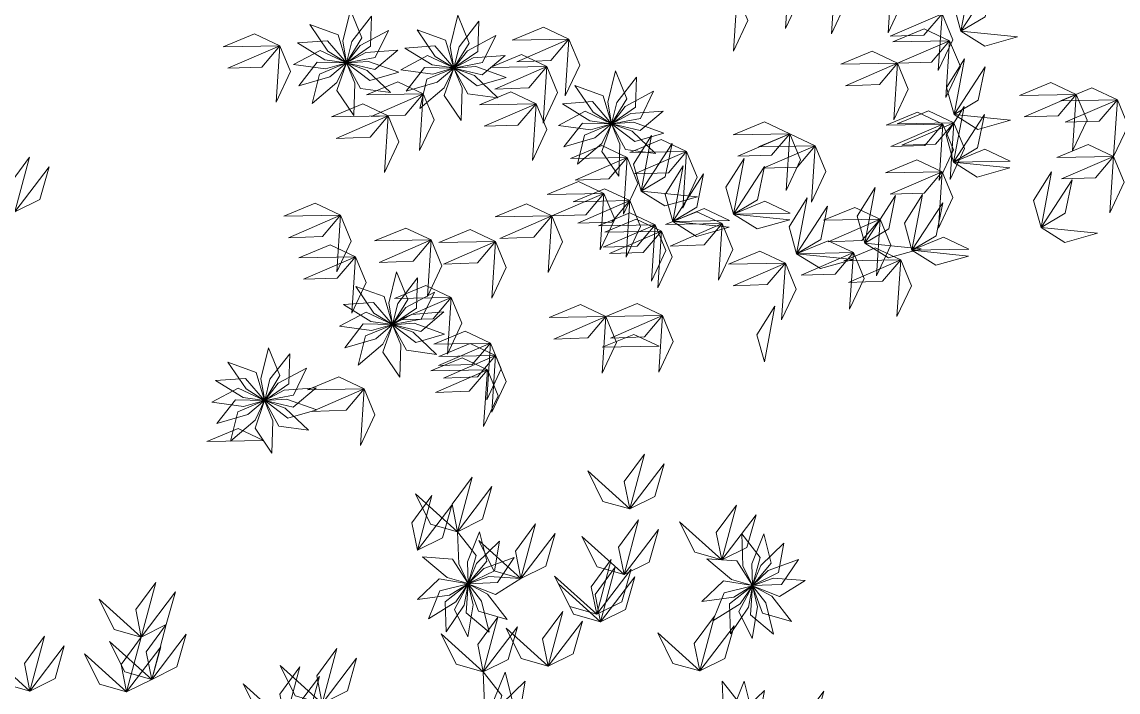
# Model space of a CAD drawing. Header units: inches. Extents: x -422522 to 22891, y -2973 to 414515.
# Drawn here: x 12200.7 to 12316.6, y 11424.5 to 11495.4 of the extents above; entities that cross this region are included whole.
import ezdxf

# ---------------------------------------------------------------- set-up
doc = ezdxf.new("R2010")
doc.units = ezdxf.units.IN
doc.header["$MEASUREMENT"] = 0
doc.layers.add('ARREDAMENTO', color=8, linetype='Continuous', lineweight=13)

msp = doc.modelspace()

# ---------------------------------------------------------------- linework, layer by layer
at = {"layer": 'ARREDAMENTO', "lineweight": 0}
for points in [[(12281.81075, 11500.68304), (12282.9451, 11497.94421), (12281.41489, 11494.69824), (12281.81075, 11500.68304)], [(12292.67001, 11500.25055), (12293.80435, 11497.51172), (12292.27415, 11494.26575), (12292.67001, 11500.25055)], [(12299.98046, 11494.4287), (12299.18059, 11497.28319), (12301.08673, 11500.32368), (12299.98046, 11494.4287)], [(12286.67311, 11500.14213), (12287.80745, 11497.4033), (12286.27725, 11494.15733), (12286.67311, 11500.14213)], [(12299.98046, 11494.4287), (12302.52846, 11495.94383), (12303.24543, 11499.46006), (12299.98046, 11494.4287)], [(12276.30565, 11498.30218), (12277.44, 11495.56336), (12275.90979, 11492.31738), (12276.30565, 11498.30218)], [(12235.41205, 11496.66913), (12234.60438, 11493.35777), (12235.0085, 11491.08679), (12236.6116, 11493.72195), (12235.41205, 11496.66913)], [(12237.65042, 11496.01981), (12235.56573, 11493.32324), (12235.01121, 11491.08423), (12237.54753, 11492.83953), (12237.65042, 11496.01981)], [(12246.76434, 11496.12323), (12245.95667, 11492.81187), (12246.36079, 11490.54089), (12247.96389, 11493.17605), (12246.76434, 11496.12323)], [(12297.98313, 11496.27113), (12296.06457, 11494.01125), (12292.47803, 11493.89028), (12297.98313, 11496.27113)], [(12297.98313, 11496.27113), (12299.11748, 11493.5323), (12297.58727, 11490.28633), (12297.98313, 11496.27113)], [(12231.1228, 11495.12293), (12233.04319, 11492.30699), (12235.00126, 11491.08772), (12234.11564, 11494.04232), (12231.1228, 11495.12293)], [(12239.43117, 11494.5162), (12236.42991, 11492.90069), (12235.01265, 11491.08079), (12238.04364, 11491.65272), (12239.43117, 11494.5162)], [(12242.47509, 11494.57703), (12244.39548, 11491.76109), (12246.35355, 11490.54182), (12245.46793, 11493.49642), (12242.47509, 11494.57703)], [(12249.00271, 11495.47391), (12246.91801, 11492.77734), (12246.3635, 11490.53833), (12248.89982, 11492.29363), (12249.00271, 11495.47391)], [(12258.52831, 11493.58101), (12255.84703, 11494.84538), (12252.53141, 11493.47259), (12258.52831, 11493.58101)], [(12298.783, 11493.41664), (12296.10172, 11494.68101), (12292.7861, 11493.30822), (12298.783, 11493.41664)], [(12299.98046, 11494.4287), (12302.49196, 11492.8538), (12305.94755, 11493.82169), (12299.98046, 11494.4287)], [(12227.95206, 11492.89828), (12225.27078, 11494.16266), (12221.95516, 11492.78986), (12227.95206, 11492.89828)], [(12229.81357, 11493.19477), (12232.71328, 11491.40336), (12234.99798, 11491.08593), (12232.98719, 11493.42488), (12229.81357, 11493.19477)], [(12250.78346, 11493.9703), (12247.7822, 11492.35478), (12246.36494, 11490.53489), (12249.39593, 11491.10682), (12250.78346, 11493.9703)], [(12258.52831, 11493.58101), (12256.60975, 11491.32113), (12253.02321, 11491.20016), (12258.52831, 11493.58101)], [(12258.52831, 11493.58101), (12259.66266, 11490.84218), (12258.13245, 11487.59621), (12258.52831, 11493.58101)], [(12298.783, 11493.41664), (12296.86444, 11491.15676), (12293.2779, 11491.03579), (12298.783, 11493.41664)], [(12298.783, 11493.41664), (12299.91735, 11490.67781), (12298.38714, 11487.43184), (12298.783, 11493.41664)], [(12227.95206, 11492.89828), (12226.0335, 11490.63841), (12222.44697, 11490.51743), (12227.95206, 11492.89828)], [(12227.95206, 11492.89828), (12229.08641, 11490.15946), (12227.5562, 11486.91348), (12227.95206, 11492.89828)], [(12229.40178, 11490.90079), (12232.77942, 11490.44368), (12234.99572, 11491.08296), (12232.20743, 11492.40183), (12229.40178, 11490.90079)], [(12240.44639, 11492.41829), (12237.04752, 11492.16316), (12235.01257, 11491.07706), (12238.01413, 11490.36673), (12240.44639, 11492.41829)], [(12241.16586, 11492.64887), (12244.06557, 11490.85746), (12246.35027, 11490.54003), (12244.33947, 11492.87897), (12241.16586, 11492.64887)], [(12293.2779, 11491.03579), (12290.59662, 11492.30016), (12287.28101, 11490.92736), (12293.2779, 11491.03579)], [(12229.95864, 11488.63765), (12233.23019, 11489.59387), (12234.99486, 11491.07933), (12231.9112, 11491.15008), (12229.95864, 11488.63765)], [(12231.38786, 11486.79666), (12233.98764, 11489.00087), (12234.99555, 11491.07566), (12232.14971, 11489.88606), (12231.38786, 11486.79666)], [(12235.76676, 11485.5264), (12235.86831, 11488.93332), (12235.00086, 11491.07066), (12233.98068, 11488.15978), (12235.76676, 11485.5264)], [(12239.64081, 11487.9306), (12237.17692, 11490.28574), (12235.00814, 11491.07125), (12236.4887, 11488.36535), (12239.64081, 11487.9306)], [(12240.52054, 11490.08883), (12237.31175, 11491.2382), (12235.01097, 11491.07368), (12237.46412, 11489.20392), (12240.52054, 11490.08883)], [(12240.75407, 11490.35489), (12244.13171, 11489.89778), (12246.34801, 11490.53706), (12243.55972, 11491.85593), (12240.75407, 11490.35489)], [(12251.79868, 11491.87239), (12248.39981, 11491.61726), (12246.36486, 11490.53116), (12249.36642, 11489.82083), (12251.79868, 11491.87239)], [(12256.19205, 11490.69212), (12253.51077, 11491.9565), (12250.19515, 11490.5837), (12256.19205, 11490.69212)], [(12293.2779, 11491.03579), (12291.35935, 11488.77591), (12287.77281, 11488.65493), (12293.2779, 11491.03579)], [(12293.2779, 11491.03579), (12294.41225, 11488.29696), (12292.88204, 11485.05098), (12293.2779, 11491.03579)], [(12299.26495, 11485.61964), (12298.46508, 11488.47413), (12300.37121, 11491.51461), (12299.26495, 11485.61964)], [(12241.31093, 11488.09175), (12244.58248, 11489.04797), (12246.34715, 11490.53343), (12243.26349, 11490.60418), (12241.31093, 11488.09175)], [(12242.74015, 11486.25076), (12245.33993, 11488.45497), (12246.34784, 11490.52976), (12243.502, 11489.34015), (12242.74015, 11486.25076)], [(12247.11905, 11484.9805), (12247.2206, 11488.38742), (12246.35315, 11490.52475), (12245.33297, 11487.61388), (12247.11905, 11484.9805)], [(12250.9931, 11487.3847), (12248.52921, 11489.73984), (12246.36043, 11490.52535), (12247.84099, 11487.81945), (12250.9931, 11487.3847)], [(12251.87283, 11489.54293), (12248.66404, 11490.6923), (12246.36326, 11490.52778), (12248.81641, 11488.65802), (12251.87283, 11489.54293)], [(12256.19205, 11490.69212), (12254.27349, 11488.43225), (12250.68695, 11488.31127), (12256.19205, 11490.69212)], [(12256.19205, 11490.69212), (12257.32639, 11487.9533), (12255.79619, 11484.70732), (12256.19205, 11490.69212)], [(12263.44415, 11490.22188), (12262.63648, 11486.91052), (12263.0406, 11484.63954), (12264.64369, 11487.2747), (12263.44415, 11490.22188)], [(12299.26495, 11485.61964), (12301.81294, 11487.13477), (12302.52991, 11490.65099), (12299.26495, 11485.61964)], [(12243.12107, 11487.79546), (12240.43979, 11489.05983), (12237.12418, 11487.68704), (12243.12107, 11487.79546)], [(12259.1549, 11488.67568), (12261.07528, 11485.85974), (12263.03335, 11484.64047), (12262.14773, 11487.59507), (12259.1549, 11488.67568)], [(12265.68252, 11489.57256), (12263.59782, 11486.87599), (12263.04331, 11484.63698), (12265.57963, 11486.39228), (12265.68252, 11489.57256)], [(12312.17996, 11487.7494), (12309.49868, 11489.01377), (12306.18306, 11487.64098), (12312.17996, 11487.7494)], [(12243.12107, 11487.79546), (12241.20252, 11485.53558), (12237.61598, 11485.4146), (12243.12107, 11487.79546)], [(12243.12107, 11487.79546), (12244.25542, 11485.05663), (12242.72521, 11481.81066), (12243.12107, 11487.79546)], [(12255.05439, 11486.75118), (12252.37311, 11488.01556), (12249.05749, 11486.64276), (12255.05439, 11486.75118)], [(12267.46327, 11488.06895), (12264.46201, 11486.45343), (12263.04475, 11484.63354), (12266.07573, 11485.20547), (12267.46327, 11488.06895)], [(12312.17996, 11487.7494), (12310.2614, 11485.48952), (12306.67486, 11485.36854), (12312.17996, 11487.7494)], [(12316.51905, 11487.17142), (12313.83777, 11488.4358), (12310.52215, 11487.063), (12316.51905, 11487.17142)], [(12312.17996, 11487.7494), (12313.3143, 11485.01057), (12311.7841, 11481.7646), (12312.17996, 11487.7494)], [(12239.40925, 11485.47509), (12236.72797, 11486.73947), (12233.41235, 11485.36667), (12239.40925, 11485.47509)], [(12255.05439, 11486.75118), (12253.13583, 11484.4913), (12249.54929, 11484.37033), (12255.05439, 11486.75118)], [(12255.05439, 11486.75118), (12256.18873, 11484.01236), (12254.65853, 11480.76638), (12255.05439, 11486.75118)], [(12257.84567, 11486.74752), (12260.74537, 11484.95611), (12263.03008, 11484.63868), (12261.01928, 11486.97762), (12257.84567, 11486.74752)], [(12299.19932, 11480.57428), (12298.39945, 11483.42877), (12300.30558, 11486.46926), (12299.19932, 11480.57428)], [(12316.51905, 11487.17142), (12314.60049, 11484.91155), (12311.01395, 11484.79057), (12316.51905, 11487.17142)], [(12316.51905, 11487.17142), (12317.65339, 11484.4326), (12316.12319, 11481.18662), (12316.51905, 11487.17142)], [(12239.40925, 11485.47509), (12237.49069, 11483.21521), (12233.90415, 11483.09424), (12239.40925, 11485.47509)], [(12239.40925, 11485.47509), (12240.54359, 11482.73627), (12239.01339, 11479.49029), (12239.40925, 11485.47509)], [(12257.43388, 11484.45354), (12260.81152, 11483.99643), (12263.02782, 11484.63571), (12260.23953, 11485.95458), (12257.43388, 11484.45354)], [(12268.47849, 11485.97104), (12265.07961, 11485.71591), (12263.04467, 11484.62981), (12266.04623, 11483.91948), (12268.47849, 11485.97104)], [(12298.06748, 11484.60757), (12295.3862, 11485.87195), (12292.07059, 11484.49915), (12298.06748, 11484.60757)], [(12299.22197, 11484.74077), (12296.54068, 11486.00514), (12293.22507, 11484.63235), (12299.22197, 11484.74077)], [(12299.19932, 11480.57428), (12301.74732, 11482.08941), (12302.46428, 11485.60564), (12299.19932, 11480.57428)], [(12299.26495, 11485.61964), (12301.77644, 11484.04474), (12305.23203, 11485.01262), (12299.26495, 11485.61964)], [(12257.99074, 11482.1904), (12261.26229, 11483.14662), (12263.02696, 11484.63208), (12259.9433, 11484.70283), (12257.99074, 11482.1904)], [(12259.41995, 11480.34941), (12262.01974, 11482.55362), (12263.02765, 11484.62841), (12260.18181, 11483.4388), (12259.41995, 11480.34941)], [(12263.79886, 11479.07915), (12263.90041, 11482.48607), (12263.03296, 11484.6234), (12262.01278, 11481.71253), (12263.79886, 11479.07915)], [(12267.67291, 11481.48334), (12265.20902, 11483.83849), (12263.04024, 11484.624), (12264.5208, 11481.9181), (12267.67291, 11481.48334)], [(12268.55264, 11483.64158), (12265.34385, 11484.79095), (12263.04307, 11484.62643), (12265.49622, 11482.75667), (12268.55264, 11483.64158)], [(12281.8805, 11483.575), (12279.19922, 11484.83937), (12275.8836, 11483.46658), (12281.8805, 11483.575)], [(12298.06748, 11484.60757), (12296.14893, 11482.3477), (12292.56239, 11482.22672), (12298.06748, 11484.60757)], [(12299.22197, 11484.74077), (12297.30341, 11482.48089), (12293.71687, 11482.35991), (12299.22197, 11484.74077)], [(12298.06748, 11484.60757), (12299.20183, 11481.86875), (12297.67162, 11478.62277), (12298.06748, 11484.60757)], [(12299.22197, 11484.74077), (12300.35631, 11482.00194), (12298.8261, 11478.75597), (12299.22197, 11484.74077)], [(12270.96202, 11481.70841), (12268.28074, 11482.97279), (12264.96513, 11481.59999), (12270.96202, 11481.70841)], [(12266.1642, 11477.51243), (12265.36433, 11480.36693), (12267.27047, 11483.40741), (12266.1642, 11477.51243)], [(12281.8805, 11483.575), (12279.96194, 11481.31512), (12276.3754, 11481.19414), (12281.8805, 11483.575)], [(12284.56178, 11482.31063), (12281.8805, 11483.575), (12278.56488, 11482.2022), (12284.56178, 11482.31063)], [(12281.8805, 11483.575), (12283.01485, 11480.83617), (12281.48464, 11477.5902), (12281.8805, 11483.575)], [(12264.67568, 11481.0659), (12261.9944, 11482.33027), (12258.67878, 11480.95748), (12264.67568, 11481.0659)], [(12270.96202, 11481.70841), (12269.04347, 11479.44854), (12265.45693, 11479.32756), (12270.96202, 11481.70841)], [(12266.1642, 11477.51243), (12268.7122, 11479.02757), (12269.42917, 11482.54379), (12266.1642, 11477.51243)], [(12270.96202, 11481.70841), (12272.09637, 11478.96959), (12270.56616, 11475.72361), (12270.96202, 11481.70841)], [(12284.56178, 11482.31063), (12282.64322, 11480.05075), (12279.05668, 11479.92977), (12284.56178, 11482.31063)], [(12284.56178, 11482.31063), (12285.69613, 11479.5718), (12284.16592, 11476.32582), (12284.56178, 11482.31063)], [(12305.19622, 11480.6827), (12302.51494, 11481.94708), (12299.19932, 11480.57428), (12305.19622, 11480.6827)], [(12316.12319, 11481.18662), (12313.44191, 11482.451), (12310.12629, 11481.0782), (12316.12319, 11481.18662)], [(12199.93247, 11475.3078), (12199.34753, 11478.21396), (12201.47493, 11481.10395), (12199.93247, 11475.3078)], [(12264.67568, 11481.0659), (12262.75712, 11478.80602), (12259.17059, 11478.68504), (12264.67568, 11481.0659)], [(12264.67568, 11481.0659), (12265.81003, 11478.32707), (12264.27982, 11475.0811), (12264.67568, 11481.0659)], [(12275.93314, 11475.08394), (12275.13327, 11477.93843), (12277.0394, 11480.97891), (12275.93314, 11475.08394)], [(12298.00186, 11479.56222), (12295.32058, 11480.82659), (12292.00496, 11479.4538), (12298.00186, 11479.56222)], [(12299.19932, 11480.57428), (12301.71082, 11478.99938), (12305.16641, 11479.96727), (12299.19932, 11480.57428)], [(12316.12319, 11481.18662), (12314.20463, 11478.92674), (12310.61809, 11478.80577), (12316.12319, 11481.18662)], [(12316.12319, 11481.18662), (12317.25753, 11478.4478), (12315.72733, 11475.20182), (12316.12319, 11481.18662)], [(12199.93247, 11475.3078), (12202.58628, 11476.62885), (12203.56328, 11480.08187), (12199.93247, 11475.3078)], [(12269.50137, 11474.29198), (12268.7015, 11477.14647), (12270.60763, 11480.18695), (12269.50137, 11474.29198)], [(12275.93314, 11475.08394), (12278.48113, 11476.59907), (12279.1981, 11480.1153), (12275.93314, 11475.08394)], [(12298.00186, 11479.56222), (12296.0833, 11477.30234), (12292.49676, 11477.18136), (12298.00186, 11479.56222)], [(12298.00186, 11479.56222), (12299.13621, 11476.82339), (12297.606, 11473.57742), (12298.00186, 11479.56222)], [(12308.46287, 11473.66378), (12307.663, 11476.51827), (12309.56913, 11479.55875), (12308.46287, 11473.66378)], [(12262.22773, 11477.27443), (12259.54644, 11478.5388), (12256.23083, 11477.166), (12262.22773, 11477.27443)], [(12269.50137, 11474.29198), (12272.04936, 11475.80711), (12272.76633, 11479.32333), (12269.50137, 11474.29198)], [(12308.46287, 11473.66378), (12311.01086, 11475.17891), (12311.72783, 11478.69514), (12308.46287, 11473.66378)], [(12262.22773, 11477.27443), (12260.30917, 11475.01455), (12256.72263, 11474.89357), (12262.22773, 11477.27443)], [(12264.96674, 11476.50037), (12262.28546, 11477.76475), (12258.96984, 11476.39195), (12264.96674, 11476.50037)], [(12262.22773, 11477.27443), (12263.36207, 11474.5356), (12261.83186, 11471.28963), (12262.22773, 11477.27443)], [(12266.1642, 11477.51243), (12268.6757, 11475.93754), (12272.13129, 11476.90542), (12266.1642, 11477.51243)], [(12289.80121, 11472.01271), (12289.00134, 11474.8672), (12290.90748, 11477.90769), (12289.80121, 11472.01271)], [(12289.80121, 11472.01271), (12292.34921, 11473.52784), (12293.06618, 11477.04407), (12289.80121, 11472.01271)], [(12294.8031, 11471.25028), (12294.00323, 11474.10477), (12295.90936, 11477.14525), (12294.8031, 11471.25028)], [(12234.36751, 11474.96026), (12231.68623, 11476.22464), (12228.37061, 11474.85184), (12234.36751, 11474.96026)], [(12256.72263, 11474.89357), (12254.04135, 11476.15795), (12250.72573, 11474.78515), (12256.72263, 11474.89357)], [(12264.96674, 11476.50037), (12263.04818, 11474.24049), (12259.46165, 11474.11952), (12264.96674, 11476.50037)], [(12264.96674, 11476.50037), (12266.10109, 11473.76155), (12264.57088, 11470.51557), (12264.96674, 11476.50037)], [(12281.93003, 11475.19236), (12279.24875, 11476.45674), (12275.93314, 11475.08394), (12281.93003, 11475.19236)], [(12282.60685, 11470.89222), (12281.80698, 11473.74672), (12283.71311, 11476.7872), (12282.60685, 11470.89222)], [(12282.60685, 11470.89222), (12285.15485, 11472.40736), (12285.87181, 11475.92358), (12282.60685, 11470.89222)], [(12294.8031, 11471.25028), (12297.35109, 11472.76541), (12298.06806, 11476.28163), (12294.8031, 11471.25028)], [(12234.36751, 11474.96026), (12232.44895, 11472.70039), (12228.86241, 11472.57941), (12234.36751, 11474.96026)], [(12234.36751, 11474.96026), (12235.50186, 11472.22144), (12233.97165, 11468.97546), (12234.36751, 11474.96026)], [(12256.72263, 11474.89357), (12254.80407, 11472.6337), (12251.21753, 11472.51272), (12256.72263, 11474.89357)], [(12256.72263, 11474.89357), (12257.85698, 11472.15475), (12256.32677, 11468.90877), (12256.72263, 11474.89357)], [(12267.65273, 11473.95897), (12264.97144, 11475.22334), (12261.65583, 11473.85055), (12267.65273, 11473.95897)], [(12274.73567, 11474.07188), (12272.05439, 11475.33625), (12268.73877, 11473.96345), (12274.73567, 11474.07188)], [(12274.73567, 11474.07188), (12272.05439, 11475.33625), (12268.73877, 11473.96345), (12274.73567, 11474.07188)], [(12275.49827, 11474.4004), (12272.81699, 11475.66477), (12269.50137, 11474.29198), (12275.49827, 11474.4004)], [(12275.93314, 11475.08394), (12278.44463, 11473.50904), (12281.90022, 11474.47692), (12275.93314, 11475.08394)], [(12291.43369, 11474.52839), (12288.75241, 11475.79276), (12285.4368, 11474.41997), (12291.43369, 11474.52839)], [(12243.9561, 11472.34196), (12241.27482, 11473.60634), (12237.95921, 11472.23354), (12243.9561, 11472.34196)], [(12267.65273, 11473.95897), (12265.73417, 11471.69909), (12262.14763, 11471.57812), (12267.65273, 11473.95897)], [(12268.30391, 11473.27991), (12265.62262, 11474.54429), (12262.30701, 11473.17149), (12268.30391, 11473.27991)], [(12267.65273, 11473.95897), (12268.78707, 11471.22014), (12267.25687, 11467.97417), (12267.65273, 11473.95897)], [(12274.73567, 11474.07188), (12272.81711, 11471.812), (12269.23058, 11471.69102), (12274.73567, 11474.07188)], [(12274.73567, 11474.07188), (12272.81711, 11471.812), (12269.23058, 11471.69102), (12274.73567, 11474.07188)], [(12269.50137, 11474.29198), (12272.01286, 11472.71708), (12275.46845, 11473.68496), (12269.50137, 11474.29198)], [(12274.73567, 11474.07188), (12275.87002, 11471.33305), (12274.33981, 11468.08708), (12274.73567, 11474.07188)], [(12274.73567, 11474.07188), (12275.87002, 11471.33305), (12274.33981, 11468.08708), (12274.73567, 11474.07188)], [(12291.43369, 11474.52839), (12289.51514, 11472.26851), (12285.9286, 11472.14753), (12291.43369, 11474.52839)], [(12291.43369, 11474.52839), (12292.56804, 11471.78956), (12291.03783, 11468.54359), (12291.43369, 11474.52839)], [(12308.46287, 11473.66378), (12310.97436, 11472.08888), (12314.42995, 11473.05676), (12308.46287, 11473.66378)], [(12250.7566, 11472.18018), (12248.07532, 11473.44455), (12244.7597, 11472.07175), (12250.7566, 11472.18018)], [(12268.30391, 11473.27991), (12266.38535, 11471.02004), (12262.79881, 11470.89906), (12268.30391, 11473.27991)], [(12268.30391, 11473.27991), (12269.43825, 11470.54109), (12267.90804, 11467.29511), (12268.30391, 11473.27991)], [(12300.8, 11471.3587), (12298.11871, 11472.62307), (12294.8031, 11471.25028), (12300.8, 11471.3587)], [(12235.94901, 11470.56825), (12233.26773, 11471.83262), (12229.95212, 11470.45983), (12235.94901, 11470.56825)], [(12243.9561, 11472.34196), (12242.03755, 11470.08209), (12238.45101, 11469.96111), (12243.9561, 11472.34196)], [(12243.9561, 11472.34196), (12245.09045, 11469.60314), (12243.56024, 11466.35716), (12243.9561, 11472.34196)], [(12250.7566, 11472.18018), (12248.83804, 11469.9203), (12245.25151, 11469.79932), (12250.7566, 11472.18018)], [(12250.7566, 11472.18018), (12251.89095, 11469.44135), (12250.36074, 11466.19537), (12250.7566, 11472.18018)], [(12288.60375, 11471.00065), (12285.92247, 11472.26502), (12282.60685, 11470.89222), (12288.60375, 11471.00065)], [(12293.60563, 11470.23821), (12290.92435, 11471.50259), (12287.60874, 11470.12979), (12293.60563, 11470.23821)], [(12289.80121, 11472.01271), (12292.31271, 11470.43781), (12295.7683, 11471.4057), (12289.80121, 11472.01271)], [(12294.8031, 11471.25028), (12297.31459, 11469.67538), (12300.77018, 11470.64326), (12294.8031, 11471.25028)], [(12235.94901, 11470.56825), (12234.03046, 11468.30837), (12230.44392, 11468.18739), (12235.94901, 11470.56825)], [(12235.94901, 11470.56825), (12237.08336, 11467.82942), (12235.55315, 11464.58345), (12235.94901, 11470.56825)], [(12281.40939, 11469.88016), (12278.72811, 11471.14454), (12275.41249, 11469.77174), (12281.40939, 11469.88016)], [(12282.60685, 11470.89222), (12285.11835, 11469.31733), (12288.57394, 11470.28521), (12282.60685, 11470.89222)], [(12288.60375, 11471.00065), (12286.68519, 11468.74077), (12283.09865, 11468.61979), (12288.60375, 11471.00065)], [(12293.60563, 11470.23821), (12291.68708, 11467.97834), (12288.10054, 11467.85736), (12293.60563, 11470.23821)], [(12288.60375, 11471.00065), (12289.7381, 11468.26182), (12288.20789, 11465.01585), (12288.60375, 11471.00065)], [(12293.60563, 11470.23821), (12294.73998, 11467.49939), (12293.20977, 11464.25341), (12293.60563, 11470.23821)], [(12240.27421, 11468.9738), (12239.46654, 11465.66244), (12239.87065, 11463.39146), (12241.47375, 11466.02662), (12240.27421, 11468.9738)], [(12281.40939, 11469.88016), (12279.49083, 11467.62029), (12275.90429, 11467.49931), (12281.40939, 11469.88016)], [(12281.40939, 11469.88016), (12282.54374, 11467.14134), (12281.01353, 11463.89536), (12281.40939, 11469.88016)], [(12242.51257, 11468.32448), (12240.42788, 11465.62791), (12239.87337, 11463.3889), (12242.40968, 11465.1442), (12242.51257, 11468.32448)], [(12235.98496, 11467.4276), (12237.90534, 11464.61166), (12239.86341, 11463.39239), (12238.97779, 11466.34699), (12235.98496, 11467.4276)], [(12244.29332, 11466.82087), (12241.29207, 11465.20536), (12239.87481, 11463.38546), (12242.90579, 11463.95739), (12244.29332, 11466.82087)], [(12246.07043, 11466.26205), (12243.38915, 11467.52642), (12240.07353, 11466.15363), (12246.07043, 11466.26205)], [(12234.67572, 11465.49944), (12237.57543, 11463.70804), (12239.86014, 11463.3906), (12237.84934, 11465.72955), (12234.67572, 11465.49944)], [(12246.07043, 11466.26205), (12244.15187, 11464.00217), (12240.56533, 11463.88119), (12246.07043, 11466.26205)], [(12246.07043, 11466.26205), (12247.20477, 11463.52322), (12245.67457, 11460.27725), (12246.07043, 11466.26205)], [(12262.4323, 11464.2336), (12259.75102, 11465.49797), (12256.4354, 11464.12517), (12262.4323, 11464.2336)], [(12268.4292, 11464.34202), (12265.74792, 11465.60639), (12262.4323, 11464.2336), (12268.4292, 11464.34202)], [(12234.26394, 11463.20546), (12237.64158, 11462.74835), (12239.85787, 11463.38763), (12237.06958, 11464.7065), (12234.26394, 11463.20546)], [(12245.30854, 11464.72296), (12241.90967, 11464.46784), (12239.87472, 11463.38173), (12242.87629, 11462.6714), (12245.30854, 11464.72296)], [(12268.4292, 11464.34202), (12266.51064, 11462.08214), (12262.9241, 11461.96116), (12268.4292, 11464.34202)], [(12268.4292, 11464.34202), (12269.56354, 11461.60319), (12268.03334, 11458.35722), (12268.4292, 11464.34202)], [(12279.1948, 11459.45351), (12278.39493, 11462.308), (12280.30106, 11465.34849), (12279.1948, 11459.45351)], [(12234.82079, 11460.94232), (12238.09235, 11461.89854), (12239.85701, 11463.384), (12236.77335, 11463.45475), (12234.82079, 11460.94232)], [(12236.25001, 11459.10133), (12238.8498, 11461.30554), (12239.85771, 11463.38033), (12237.01187, 11462.19073), (12236.25001, 11459.10133)], [(12240.62892, 11457.83107), (12240.73047, 11461.23799), (12239.86302, 11463.37533), (12238.84283, 11460.46445), (12240.62892, 11457.83107)], [(12244.50296, 11460.23527), (12242.03908, 11462.59041), (12239.87029, 11463.37592), (12241.35086, 11460.67002), (12244.50296, 11460.23527)], [(12245.3827, 11462.3935), (12242.1739, 11463.54287), (12239.87312, 11463.37835), (12242.32628, 11461.50859), (12245.3827, 11462.3935)], [(12262.4323, 11464.2336), (12260.51374, 11461.97372), (12256.9272, 11461.85274), (12262.4323, 11464.2336)], [(12262.4323, 11464.2336), (12263.56664, 11461.49477), (12262.03644, 11458.24879), (12262.4323, 11464.2336)], [(12250.22408, 11461.43029), (12247.5428, 11462.69466), (12244.22719, 11461.32186), (12250.22408, 11461.43029)], [(12268.05273, 11461.09231), (12265.37145, 11462.35669), (12262.05583, 11460.98389), (12268.05273, 11461.09231)], [(12226.75855, 11460.9446), (12225.95088, 11457.63324), (12226.355, 11455.36226), (12227.9581, 11457.99742), (12226.75855, 11460.9446)], [(12250.22408, 11461.43029), (12248.30553, 11459.17041), (12244.71899, 11459.04943), (12250.22408, 11461.43029)], [(12250.76887, 11460.1192), (12248.08759, 11461.38357), (12244.77197, 11460.01077), (12250.76887, 11460.1192)], [(12250.22408, 11461.43029), (12251.35843, 11458.69146), (12249.82822, 11455.44549), (12250.22408, 11461.43029)], [(12228.99692, 11460.29528), (12226.91223, 11457.59871), (12226.35771, 11455.3597), (12228.89403, 11457.115), (12228.99692, 11460.29528)], [(12249.90194, 11458.59904), (12247.22066, 11459.86342), (12243.90504, 11458.49062), (12249.90194, 11458.59904)], [(12250.76887, 11460.1192), (12248.85031, 11457.85932), (12245.26377, 11457.73834), (12250.76887, 11460.1192)], [(12250.76887, 11460.1192), (12251.90321, 11457.38037), (12250.37301, 11454.1344), (12250.76887, 11460.1192)], [(12222.4693, 11459.3984), (12224.38969, 11456.58245), (12226.34776, 11455.36319), (12225.46214, 11458.31779), (12222.4693, 11459.3984)], [(12230.77767, 11458.79167), (12227.77641, 11457.17615), (12226.35915, 11455.35626), (12229.39014, 11455.92819), (12230.77767, 11458.79167)], [(12249.90194, 11458.59904), (12247.98338, 11456.33917), (12244.39684, 11456.21819), (12249.90194, 11458.59904)], [(12249.90194, 11458.59904), (12251.03629, 11455.86022), (12249.50608, 11452.61424), (12249.90194, 11458.59904)], [(12221.16007, 11457.47024), (12224.05978, 11455.67883), (12226.34448, 11455.3614), (12224.33369, 11457.70034), (12221.16007, 11457.47024)], [(12236.88137, 11456.58157), (12234.20009, 11457.84594), (12230.88448, 11456.47314), (12236.88137, 11456.58157)], [(12220.74828, 11455.17626), (12224.12593, 11454.71915), (12226.34222, 11455.35843), (12223.55393, 11456.6773), (12220.74828, 11455.17626)], [(12231.79289, 11456.69376), (12228.39402, 11456.43863), (12226.35907, 11455.35253), (12229.36063, 11454.6422), (12231.79289, 11456.69376)], [(12236.88137, 11456.58157), (12234.96282, 11454.32169), (12231.37628, 11454.20071), (12236.88137, 11456.58157)], [(12236.88137, 11456.58157), (12238.01572, 11453.84274), (12236.48551, 11450.59677), (12236.88137, 11456.58157)], [(12221.30514, 11452.91312), (12224.57669, 11453.86934), (12226.34136, 11455.3548), (12223.2577, 11455.42554), (12221.30514, 11452.91312)], [(12222.73436, 11451.07213), (12225.33414, 11453.27634), (12226.34205, 11455.35113), (12223.49621, 11454.16152), (12222.73436, 11451.07213)], [(12227.11326, 11449.80187), (12227.21481, 11453.20879), (12226.34736, 11455.34612), (12225.32718, 11452.43525), (12227.11326, 11449.80187)], [(12230.98731, 11452.20606), (12228.52342, 11454.5612), (12226.35464, 11455.34672), (12227.8352, 11452.64082), (12230.98731, 11452.20606)], [(12231.86704, 11454.3643), (12228.65825, 11455.51367), (12226.35747, 11455.34915), (12228.81062, 11453.47939), (12231.86704, 11454.3643)], [(12226.22022, 11451.11856), (12223.53894, 11452.38293), (12220.22332, 11451.01014), (12226.22022, 11451.11856)], [(12264.96743, 11443.88241), (12264.38249, 11446.78857), (12266.50989, 11449.67856), (12264.96743, 11443.88241)], [(12264.96743, 11443.88241), (12267.62124, 11445.20346), (12268.59824, 11448.65648), (12264.96743, 11443.88241)], [(12246.74548, 11441.46818), (12246.16054, 11444.37434), (12248.28794, 11447.26433), (12246.74548, 11441.46818)], [(12264.96743, 11443.88241), (12262.11487, 11444.68916), (12260.51532, 11447.90153), (12264.96743, 11443.88241)], [(12246.74548, 11441.46818), (12249.39929, 11442.78923), (12250.37628, 11446.24226), (12246.74548, 11441.46818)], [(12242.49749, 11439.52454), (12241.91255, 11442.4307), (12244.03995, 11445.32069), (12242.49749, 11439.52454)], [(12246.74548, 11441.46818), (12243.89292, 11442.27493), (12242.29337, 11445.4873), (12246.74548, 11441.46818)], [(12242.49749, 11439.52454), (12245.1513, 11440.84559), (12246.12829, 11444.29861), (12242.49749, 11439.52454)], [(12274.68545, 11438.49631), (12274.10052, 11441.40247), (12276.22792, 11444.29246), (12274.68545, 11438.49631)], [(12253.4449, 11436.51694), (12252.85996, 11439.4231), (12254.98736, 11442.31309), (12253.4449, 11436.51694)], [(12264.34914, 11436.94861), (12263.7642, 11439.85477), (12265.89161, 11442.74476), (12264.34914, 11436.94861)], [(12274.68545, 11438.49631), (12271.8329, 11439.30306), (12270.23335, 11442.51543), (12274.68545, 11438.49631)], [(12274.68545, 11438.49631), (12277.33927, 11439.81736), (12278.31626, 11443.27038), (12274.68545, 11438.49631)], [(12246.74548, 11441.46818), (12246.86461, 11438.06183), (12247.86854, 11435.98511), (12248.69823, 11438.9559), (12246.74548, 11441.46818)], [(12249.07604, 11441.44921), (12247.79939, 11438.2889), (12247.87185, 11435.98338), (12249.83813, 11438.35987), (12249.07604, 11441.44921)], [(12253.4449, 11436.51694), (12256.09872, 11437.83799), (12257.07571, 11441.29102), (12253.4449, 11436.51694)], [(12264.34914, 11436.94861), (12267.00296, 11438.26966), (12267.97995, 11441.72268), (12264.34914, 11436.94861)], [(12276.80898, 11441.26109), (12276.92812, 11437.85474), (12277.93205, 11435.77802), (12278.76174, 11438.74881), (12276.80898, 11441.26109)], [(12279.13955, 11441.24212), (12277.86289, 11438.08181), (12277.93536, 11435.77629), (12279.90164, 11438.15278), (12279.13955, 11441.24212)], [(12251.1974, 11440.48395), (12248.74571, 11438.11612), (12247.87417, 11435.98046), (12250.63706, 11437.35173), (12251.1974, 11440.48395)], [(12253.4449, 11436.51694), (12250.59235, 11437.32369), (12248.99279, 11440.53606), (12253.4449, 11436.51694)], [(12264.34914, 11436.94861), (12261.49659, 11437.75536), (12259.89704, 11440.96773), (12264.34914, 11436.94861)], [(12281.26091, 11440.27686), (12278.80921, 11437.90903), (12277.93768, 11435.77337), (12280.70057, 11437.14464), (12281.26091, 11440.27686)], [(12243.03513, 11438.81833), (12245.64625, 11436.62757), (12247.86132, 11435.98405), (12246.20876, 11438.58847), (12243.03513, 11438.81833)], [(12252.74276, 11438.73931), (12249.53994, 11437.57339), (12247.8751, 11435.97684), (12250.95687, 11436.10579), (12252.74276, 11438.73931)], [(12261.4637, 11432.74645), (12260.87876, 11435.65261), (12263.00616, 11438.5426), (12261.4637, 11432.74645)], [(12261.86976, 11431.94202), (12261.28482, 11434.84818), (12263.41222, 11437.73817), (12261.86976, 11431.94202)], [(12273.09864, 11438.61124), (12275.70976, 11436.42048), (12277.92483, 11435.77695), (12276.27227, 11438.38138), (12273.09864, 11438.61124)], [(12282.80627, 11438.53222), (12279.60345, 11437.36629), (12277.93861, 11435.76975), (12281.02038, 11435.8987), (12282.80627, 11438.53222)], [(12242.52164, 11434.28791), (12245.89688, 11434.76245), (12247.85728, 11435.97796), (12244.81604, 11436.49257), (12242.52164, 11434.28791)], [(12253.4449, 11436.51694), (12250.04476, 11436.75453), (12247.87447, 11435.97316), (12250.74227, 11434.83749), (12253.4449, 11436.51694)], [(12261.4637, 11432.74645), (12258.61114, 11433.55319), (12257.01159, 11436.76556), (12261.4637, 11432.74645)], [(12261.4637, 11432.74645), (12264.11751, 11434.0675), (12265.09451, 11437.52052), (12261.4637, 11432.74645)], [(12261.86976, 11431.94202), (12264.52357, 11433.26307), (12265.50057, 11436.7161), (12261.86976, 11431.94202)], [(12283.50841, 11436.30985), (12280.10826, 11436.54743), (12277.93798, 11435.76607), (12280.80577, 11434.6304), (12283.50841, 11436.30985)], [(12213.29449, 11430.32409), (12212.70955, 11433.23025), (12214.83695, 11436.12024), (12213.29449, 11430.32409)], [(12243.67049, 11432.2601), (12246.56092, 11434.06644), (12247.85744, 11435.97424), (12244.86982, 11435.20737), (12243.67049, 11432.2601)], [(12245.54481, 11430.87487), (12247.45064, 11433.70069), (12247.8591, 11435.97089), (12245.44168, 11434.05515), (12245.54481, 11430.87487)], [(12247.8205, 11430.37176), (12248.4122, 11433.72845), (12247.86197, 11435.96851), (12246.43276, 11433.23514), (12247.8205, 11430.37176)], [(12250.10409, 11430.83776), (12249.27934, 11434.14491), (12247.86557, 11435.96751), (12247.67168, 11432.88914), (12250.10409, 11430.83776)], [(12252.00071, 11432.19228), (12249.90212, 11434.87806), (12247.86926, 11435.96806), (12248.94422, 11433.07696), (12252.00071, 11432.19228)], [(12261.86976, 11431.94202), (12259.0172, 11432.74877), (12257.41765, 11435.96114), (12261.86976, 11431.94202)], [(12272.58515, 11434.08082), (12275.96039, 11434.55536), (12277.92079, 11435.77087), (12274.87955, 11436.28548), (12272.58515, 11434.08082)], [(12273.734, 11432.053), (12276.62443, 11433.85935), (12277.92095, 11435.76715), (12274.93333, 11435.00028), (12273.734, 11432.053)], [(12275.60832, 11430.66778), (12277.51415, 11433.4936), (12277.92261, 11435.7638), (12275.50519, 11433.84806), (12275.60832, 11430.66778)], [(12277.88401, 11430.16467), (12278.47571, 11433.52136), (12277.92548, 11435.76142), (12276.49627, 11433.02805), (12277.88401, 11430.16467)], [(12280.1676, 11430.63067), (12279.34285, 11433.93781), (12277.92908, 11435.76042), (12277.73519, 11432.68205), (12280.1676, 11430.63067)], [(12282.06422, 11431.98519), (12279.96563, 11434.67097), (12277.93277, 11435.76096), (12279.00773, 11432.86987), (12282.06422, 11431.98519)], [(12213.29449, 11430.32409), (12210.44193, 11431.13084), (12208.84238, 11434.34321), (12213.29449, 11430.32409)], [(12213.29449, 11430.32409), (12215.9483, 11431.64514), (12216.9253, 11435.09817), (12213.29449, 11430.32409)], [(12256.3265, 11427.24608), (12255.74156, 11430.15224), (12257.86896, 11433.04223), (12256.3265, 11427.24608)], [(12249.46179, 11426.64857), (12248.87686, 11429.55472), (12251.00426, 11432.44472), (12249.46179, 11426.64857)], [(12256.3265, 11427.24608), (12258.98031, 11428.56713), (12259.95731, 11432.02015), (12256.3265, 11427.24608)], [(12272.36724, 11426.74341), (12271.7823, 11429.64957), (12273.90971, 11432.53956), (12272.36724, 11426.74341)], [(12214.40584, 11425.84899), (12213.8209, 11428.75515), (12215.9483, 11431.64514), (12214.40584, 11425.84899)], [(12249.46179, 11426.64857), (12252.11561, 11427.96962), (12253.0926, 11431.42264), (12249.46179, 11426.64857)], [(12256.3265, 11427.24608), (12253.47394, 11428.05283), (12251.87439, 11431.2652), (12256.3265, 11427.24608)], [(12272.36724, 11426.74341), (12269.51469, 11427.55016), (12267.91514, 11430.76253), (12272.36724, 11426.74341)], [(12272.36724, 11426.74341), (12275.02106, 11428.06446), (12275.99805, 11431.51749), (12272.36724, 11426.74341)], [(12201.53051, 11424.61798), (12200.94557, 11427.52414), (12203.07297, 11430.41413), (12201.53051, 11424.61798)], [(12214.40584, 11425.84899), (12211.55328, 11426.65574), (12209.95373, 11429.86811), (12214.40584, 11425.84899)], [(12211.75202, 11424.52794), (12211.16709, 11427.4341), (12213.29449, 11430.32409), (12211.75202, 11424.52794)], [(12214.40584, 11425.84899), (12217.05965, 11427.17004), (12218.03665, 11430.62307), (12214.40584, 11425.84899)], [(12249.46179, 11426.64857), (12246.60924, 11427.45531), (12245.00969, 11430.66768), (12249.46179, 11426.64857)], [(12201.53051, 11424.61798), (12198.67795, 11425.42473), (12197.0784, 11428.6371), (12201.53051, 11424.61798)], [(12201.53051, 11424.61798), (12204.18432, 11425.93903), (12205.16132, 11429.39206), (12201.53051, 11424.61798)], [(12211.75202, 11424.52794), (12208.89947, 11425.33469), (12207.29992, 11428.54706), (12211.75202, 11424.52794)], [(12211.75202, 11424.52794), (12214.40584, 11425.84899), (12215.38283, 11429.30202), (12211.75202, 11424.52794)], [(12232.44091, 11423.31212), (12231.85598, 11426.21828), (12233.98338, 11429.10827), (12232.44091, 11423.31212)], [(12232.44091, 11423.31212), (12229.58836, 11424.11887), (12227.98881, 11427.33124), (12232.44091, 11423.31212)], [(12232.44091, 11423.31212), (12235.09473, 11424.63317), (12236.07172, 11428.0862), (12232.44091, 11423.31212)], [(12228.53334, 11421.36696), (12227.9484, 11424.27312), (12230.07581, 11427.16311), (12228.53334, 11421.36696)], [(12228.53334, 11421.36696), (12231.18716, 11422.68801), (12232.16415, 11426.14103), (12228.53334, 11421.36696)], [(12249.46179, 11426.64857), (12249.58093, 11423.24221), (12250.58486, 11421.1655), (12251.41455, 11424.13629), (12249.46179, 11426.64857)], [(12251.79236, 11426.62959), (12250.5157, 11423.46928), (12250.58817, 11421.16377), (12252.55445, 11423.54026), (12251.79236, 11426.62959)], [(12228.53334, 11421.36696), (12225.68079, 11422.17371), (12224.08124, 11425.38608), (12228.53334, 11421.36696)], [(12253.91372, 11425.66433), (12251.46202, 11423.29651), (12250.59049, 11421.16084), (12253.35338, 11422.53211), (12253.91372, 11425.66433)], [(12274.73619, 11425.67762), (12274.85532, 11422.27127), (12275.85926, 11420.19455), (12276.68894, 11423.16534), (12274.73619, 11425.67762)], [(12277.06676, 11425.65865), (12275.7901, 11422.49834), (12275.86257, 11420.19282), (12277.82885, 11422.56931), (12277.06676, 11425.65865)], [(12279.18812, 11424.69339), (12276.73642, 11422.32556), (12275.86489, 11420.1899), (12278.62778, 11421.56117), (12279.18812, 11424.69339)], [(12283.92294, 11418.80853), (12283.338, 11421.71469), (12285.4654, 11424.60468), (12283.92294, 11418.80853)]]:
    msp.add_lwpolyline(points, dxfattribs=at)

doc.saveas('drawing.dxf')
